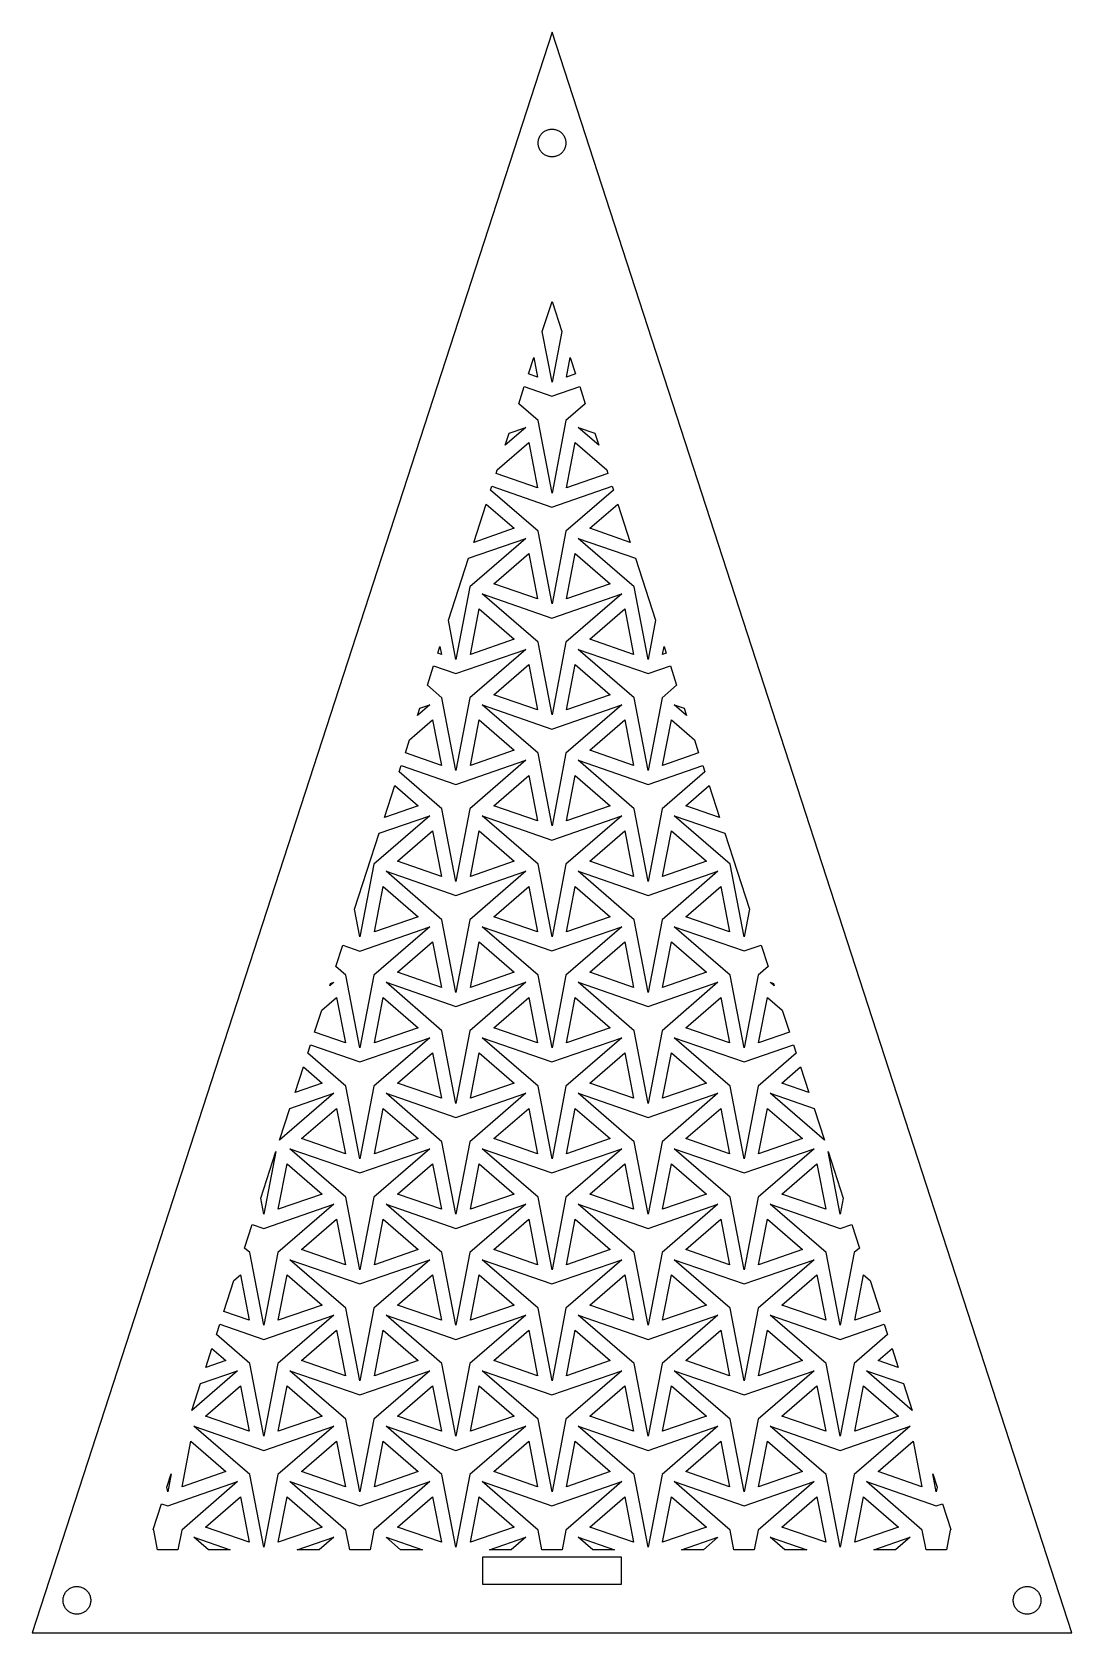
# Model space of a CAD drawing. Header units: metres. Extents: x -75 to 75, y 0 to 231.
import ezdxf

# ---------------------------------------------------------------- set-up
doc = ezdxf.new("R2010")
doc.units = ezdxf.units.M

msp = doc.modelspace()

# ---------------------------------------------------------------- linework, layer by layer
for p, q in [((0, 230.826), (-75, 0)), ((75, 0), (0, 230.826)), ((-2, 214.826), (-1.99605, 214.952)), ((-1.99605, 214.701), (-2, 214.826)), ((-1.99605, 214.952), (-1.98422, 215.077)), ((-1.98422, 214.576), (-1.99605, 214.701)), ((-1.98422, 215.077), (-1.96457, 215.201)), ((-1.96457, 215.201), (-1.93716, 215.324)), ((-1.93716, 215.324), (-1.9021, 215.444)), ((-1.9021, 215.444), (-1.85954, 215.562)), ((-1.85954, 215.562), (-1.80965, 215.678)), ((-1.80965, 215.678), (-1.75261, 215.79)), ((-1.75261, 215.79), (-1.68864, 215.898)), ((-1.68864, 215.898), (-1.61803, 216.002)), ((-1.61803, 216.002), (-1.54102, 216.101)), ((-1.54102, 216.101), (-1.45793, 216.195)), ((-1.45793, 216.195), (-1.36908, 216.284)), ((-1.36908, 216.284), (-1.27484, 216.367)), ((-1.27484, 216.367), (-1.17557, 216.444)), ((-1.17557, 216.444), (-1.07164, 216.515)), ((-1.07164, 216.515), (-0.963501, 216.579)), ((-0.963501, 216.579), (-0.851547, 216.636)), ((-0.851547, 216.636), (-0.736237, 216.686)), ((-0.736237, 216.686), (-0.618027, 216.728)), ((-0.618027, 216.728), (-0.497375, 216.763)), ((-0.497375, 216.763), (-0.374756, 216.791)), ((-0.374756, 216.791), (-0.250656, 216.81)), ((-0.250656, 216.81), (-0.12558, 216.822)), ((-0.12558, 216.822), (0, 216.826)), ((0, 216.826), (0.12558, 216.822)), ((0.12558, 216.822), (0.250656, 216.81)), ((0.250656, 216.81), (0.374756, 216.791)), ((0.374756, 216.791), (0.497375, 216.763)), ((0.497375, 216.763), (0.618027, 216.728)), ((0.618027, 216.728), (0.736237, 216.686)), ((0.736237, 216.686), (0.851547, 216.636)), ((0.851547, 216.636), (0.963501, 216.579)), ((0.963501, 216.579), (1.07164, 216.515)), ((1.07164, 216.515), (1.17557, 216.444)), ((1.17557, 216.444), (1.27484, 216.367)), ((1.27484, 216.367), (1.36908, 216.284)), ((1.36908, 216.284), (1.45793, 216.195)), ((1.45793, 216.195), (1.54102, 216.101)), ((1.54102, 216.101), (1.61803, 216.002)), ((1.61803, 216.002), (1.68864, 215.898)), ((1.68864, 215.898), (1.75261, 215.79)), ((1.75261, 215.79), (1.80965, 215.678)), ((1.80965, 215.678), (1.85954, 215.562)), ((1.85954, 215.562), (1.9021, 215.444)), ((1.9021, 215.444), (1.93716, 215.324)), ((1.93716, 215.324), (1.96457, 215.201)), ((1.96457, 215.201), (1.98422, 215.077)), ((1.98422, 215.077), (1.99605, 214.952)), ((1.99605, 214.701), (1.98422, 214.576)), ((1.99605, 214.952), (2, 214.826)), ((2, 214.826), (1.99605, 214.701)), ((-1.96457, 214.451), (-1.98422, 214.576)), ((-1.93716, 214.329), (-1.96457, 214.451)), ((-1.9021, 214.208), (-1.93716, 214.329)), ((-1.85954, 214.09), (-1.9021, 214.208)), ((-1.80965, 213.975), (-1.85954, 214.09)), ((-1.75261, 213.863), (-1.80965, 213.975)), ((-1.68864, 213.755), (-1.75261, 213.863)), ((-1.61803, 213.651), (-1.68864, 213.755)), ((-1.54102, 213.551), (-1.61803, 213.651)), ((-1.45793, 213.457), (-1.54102, 213.551)), ((-1.36908, 213.368), (-1.45793, 213.457)), ((-1.27484, 213.285), (-1.36908, 213.368)), ((-1.17557, 213.208), (-1.27484, 213.285)), ((-1.07164, 213.138), (-1.17557, 213.208)), ((-0.963501, 213.074), (-1.07164, 213.138)), ((-0.851547, 213.017), (-0.963501, 213.074)), ((-0.736237, 212.967), (-0.851547, 213.017)), ((-0.618027, 212.924), (-0.736237, 212.967)), ((-0.497375, 212.889), (-0.618027, 212.924)), ((-0.374756, 212.862), (-0.497375, 212.889)), ((-0.250656, 212.842), (-0.374756, 212.862)), ((-0.12558, 212.83), (-0.250656, 212.842)), ((0, 212.826), (-0.12558, 212.83)), ((0.12558, 212.83), (0, 212.826)), ((0.250656, 212.842), (0.12558, 212.83)), ((0.374756, 212.862), (0.250656, 212.842)), ((0.497375, 212.889), (0.374756, 212.862)), ((0.618027, 212.924), (0.497375, 212.889)), ((0.736237, 212.967), (0.618027, 212.924)), ((0.851547, 213.017), (0.736237, 212.967)), ((0.963501, 213.074), (0.851547, 213.017)), ((1.07164, 213.138), (0.963501, 213.074)), ((1.17557, 213.208), (1.07164, 213.138)), ((1.27484, 213.285), (1.17557, 213.208)), ((1.36908, 213.368), (1.27484, 213.285)), ((1.45793, 213.457), (1.36908, 213.368)), ((1.54102, 213.551), (1.45793, 213.457)), ((1.61803, 213.651), (1.54102, 213.551)), ((1.68864, 213.755), (1.61803, 213.651)), ((1.75261, 213.863), (1.68864, 213.755)), ((1.80965, 213.975), (1.75261, 213.863)), ((1.85954, 214.09), (1.80965, 213.975)), ((1.9021, 214.208), (1.85954, 214.09)), ((1.93716, 214.329), (1.9021, 214.208)), ((1.96457, 214.451), (1.93716, 214.329)), ((1.98422, 214.576), (1.96457, 214.451)), ((-1.40596, 187.666), (0, 191.993)), ((0, 191.993), (1.40601, 187.666)), ((0.000137, 180.361), (-1.40596, 187.666)), ((1.40601, 187.666), (0.000137, 180.361)), ((-3.39758, 181.537), (-2.634, 183.887)), ((-2.634, 183.887), (-2.09488, 181.085)), ((2.09489, 181.085), (2.63399, 183.887)), ((2.63399, 183.887), (3.3976, 181.537)), ((-2.09488, 181.085), (-3.39758, 181.537)), ((3.3976, 181.537), (2.09489, 181.085)), ((-4.79327, 177.241), (-3.99101, 179.71)), ((-3.99101, 179.71), (-0.000122, 178.328)), ((-0.000122, 178.328), (3.991, 179.71)), ((3.991, 179.71), (4.79333, 177.241)), ((-2.01596, 174.836), (-4.79327, 177.241)), ((4.79333, 177.241), (2.01598, 174.836)), ((-3.77592, 173.82), (-6.73862, 171.254)), ((-6.17497, 172.989), (-3.77592, 173.82)), ((0.000153, 164.361), (-2.01596, 174.836)), ((2.01598, 174.836), (0.000153, 164.361)), ((3.7765, 173.82), (6.17497, 172.989)), ((6.73849, 171.254), (3.7765, 173.82)), ((-7.88696, 167.72), (-3.35681, 171.643)), ((-6.73862, 171.254), (-6.17497, 172.989)), ((-3.35681, 171.643), (-2.09486, 165.085)), ((2.09491, 165.085), (3.35677, 171.643)), ((3.35677, 171.643), (7.88705, 167.72)), ((6.17497, 172.989), (6.73849, 171.254)), ((-8.07033, 167.156), (-7.88696, 167.72)), ((-2.09486, 165.085), (-8.07033, 167.156)), ((8.07033, 167.156), (2.09491, 165.085)), ((7.88705, 167.72), (8.07033, 167.156)), ((-8.85034, 164.755), (-8.66376, 165.329)), ((-2.01595, 158.836), (-8.85034, 164.755)), ((-8.66376, 165.329), (-0.000107, 162.328)), ((-0.000107, 162.328), (8.66377, 165.329)), ((8.85043, 164.755), (2.01599, 158.836)), ((8.66377, 165.329), (8.85043, 164.755)), ((-11.2892, 157.249), (-9.49448, 162.772)), ((-9.49448, 162.772), (-5.45177, 159.271)), ((5.4516, 159.271), (9.49449, 162.772)), ((9.49449, 162.772), (11.2891, 157.249)), ((-5.45177, 159.271), (-11.2892, 157.249)), ((11.2891, 157.249), (5.4516, 159.271)), ((-12.0331, 154.959), (-3.77591, 157.82)), ((-3.77591, 157.82), (-11.8404, 150.836)), ((0.000183, 148.361), (-2.01595, 158.836)), ((2.01599, 158.836), (0.000183, 148.361)), ((11.8405, 150.836), (3.77652, 157.82)), ((3.77652, 157.82), (12.0331, 154.959)), ((-14.9426, 146.005), (-12.0331, 154.959)), ((-8.40479, 151.271), (-3.3568, 155.643)), ((-3.3568, 155.643), (-2.09483, 149.085)), ((2.09492, 149.085), (3.35678, 155.643)), ((3.35678, 155.643), (8.40465, 151.271)), ((12.0331, 154.959), (14.9427, 146.005)), ((-11.8404, 150.836), (-13.8562, 140.361)), ((-2.09483, 149.085), (-8.40479, 151.271)), ((8.40465, 151.271), (2.09492, 149.085)), ((13.8566, 140.36), (11.8405, 150.836)), ((-2.01593, 142.836), (-10.0799, 149.82)), ((-10.0799, 149.82), (-0.000076, 146.328)), ((-0.000076, 146.328), (10.0805, 149.82)), ((10.0805, 149.82), (2.01602, 142.836)), ((-13.8562, 140.361), (-14.9426, 146.005)), ((-11.7615, 141.085), (-10.4996, 147.643)), ((-10.4996, 147.643), (-5.45175, 143.271)), ((5.45161, 143.271), (10.4996, 147.643)), ((10.4996, 147.643), (11.7616, 141.085)), ((14.9427, 146.005), (13.8566, 140.36)), ((-5.45175, 143.271), (-11.7615, 141.085)), ((11.7616, 141.085), (5.45161, 143.271)), ((-16.4814, 141.269), (-16.1706, 142.225)), ((-15.9512, 141.085), (-16.4814, 141.269)), ((-16.1706, 142.225), (-15.9512, 141.085)), ((-13.8565, 138.328), (-3.77589, 141.82)), ((-3.77589, 141.82), (-11.8404, 134.836)), ((0.000198, 132.36), (-2.01593, 142.836)), ((2.01602, 142.836), (0.000198, 132.36)), ((11.8405, 134.836), (3.77655, 141.82)), ((3.77655, 141.82), (13.8563, 138.328)), ((15.9514, 141.085), (16.1707, 142.225)), ((16.4814, 141.269), (15.9514, 141.085)), ((16.1707, 142.225), (16.4814, 141.269)), ((-17.9788, 136.66), (-17.0748, 139.443)), ((-17.0748, 139.443), (-13.8565, 138.328)), ((-8.40477, 135.271), (-3.35678, 139.643)), ((-3.35678, 139.643), (-2.09482, 133.085)), ((2.09496, 133.085), (3.35681, 139.643)), ((3.35681, 139.643), (8.40466, 135.271)), ((13.8563, 138.328), (17.0748, 139.443)), ((17.0748, 139.443), (17.9789, 136.66)), ((-15.8723, 134.836), (-17.9788, 136.66)), ((17.9789, 136.66), (15.8724, 134.836)), ((-13.8562, 124.36), (-15.8723, 134.836)), ((-11.8404, 134.836), (-13.8562, 124.36)), ((-2.09482, 133.085), (-8.40477, 135.271)), ((8.40466, 135.271), (2.09496, 133.085)), ((13.8566, 124.36), (11.8405, 134.836)), ((15.8724, 134.836), (13.8566, 124.36)), ((-20.5472, 128.756), (-17.2132, 131.643)), ((-17.6323, 133.82), (-19.3988, 132.29)), ((-19.3988, 132.29), (-19.0628, 133.324)), ((-19.0628, 133.324), (-17.6323, 133.82)), ((-17.2132, 131.643), (-15.9512, 125.085)), ((-11.7614, 125.085), (-10.4996, 131.643)), ((-10.4996, 131.643), (-5.45172, 127.271)), ((-2.01591, 126.836), (-10.0798, 133.82)), ((-10.0798, 133.82), (-0.000061, 130.328)), ((-0.000061, 130.328), (10.0805, 133.82)), ((10.0805, 133.82), (2.01604, 126.836)), ((5.45164, 127.271), (10.4996, 131.643)), ((10.4996, 131.643), (11.7616, 125.085)), ((15.9514, 125.085), (17.2132, 131.643)), ((17.2132, 131.643), (20.5473, 128.755)), ((17.633, 133.82), (19.0628, 133.324)), ((19.3987, 132.29), (17.633, 133.82)), ((19.0628, 133.324), (19.3987, 132.29)), ((-21.1541, 126.888), (-20.5472, 128.756)), ((-5.45172, 127.271), (-11.7614, 125.085)), ((11.7616, 125.085), (5.45164, 127.271)), ((20.5473, 128.755), (21.1541, 126.888)), ((-22.0359, 124.174), (-21.7475, 125.061)), ((-21.7475, 125.061), (-13.8565, 122.328)), ((-15.9512, 125.085), (-21.1541, 126.888)), ((-13.8565, 122.328), (-3.77586, 125.82)), ((-3.77586, 125.82), (-11.8404, 118.836)), ((0.000214, 116.36), (-2.01591, 126.836)), ((2.01604, 126.836), (0.000214, 116.36)), ((11.8405, 118.836), (3.77657, 125.82)), ((3.77657, 125.82), (13.8564, 122.328)), ((13.8564, 122.328), (21.7476, 125.061)), ((21.1541, 126.888), (15.9514, 125.085)), ((21.7476, 125.061), (22.036, 124.174)), ((-15.8723, 118.836), (-22.0359, 124.174)), ((-8.40475, 119.271), (-3.35675, 123.643)), ((-3.35675, 123.643), (-2.0948, 117.085)), ((2.09497, 117.085), (3.35683, 123.643)), ((3.35683, 123.643), (8.40468, 119.271)), ((22.036, 124.174), (15.8725, 118.836)), ((-24.1769, 117.584), (-22.68, 122.191)), ((-22.68, 122.191), (-19.3081, 119.271)), ((19.3081, 119.271), (22.6801, 122.191)), ((22.6801, 122.191), (24.1769, 117.585)), ((-17.6323, 117.82), (-25.6968, 110.836)), ((-24.9209, 115.295), (-17.6323, 117.82)), ((-19.3081, 119.271), (-24.1769, 117.584)), ((-13.8562, 108.36), (-15.8723, 118.836)), ((-11.8404, 118.836), (-13.8562, 108.36)), ((-2.01588, 110.836), (-10.0798, 117.82)), ((-10.0798, 117.82), (-0.000046, 114.328)), ((-2.0948, 117.085), (-8.40475, 119.271)), ((-0.000046, 114.328), (10.0805, 117.82)), ((10.0805, 117.82), (2.01605, 110.836)), ((8.40468, 119.271), (2.09497, 117.085)), ((13.8566, 108.36), (11.8405, 118.836)), ((15.8725, 118.836), (13.8566, 108.36)), ((25.6968, 110.836), (17.6329, 117.82)), ((17.6329, 117.82), (24.9208, 115.295)), ((24.1769, 117.585), (19.3081, 119.271)), ((-22.2612, 111.271), (-17.2132, 115.643)), ((-17.2132, 115.643), (-15.9512, 109.085)), ((-11.7614, 109.085), (-10.4996, 115.643)), ((-10.4996, 115.643), (-5.45171, 111.271)), ((5.45166, 111.271), (10.4994, 115.643)), ((10.4994, 115.643), (11.7612, 109.086)), ((15.9513, 109.085), (17.2133, 115.643)), ((17.2133, 115.643), (22.2608, 111.271)), ((-28.4792, 104.344), (-24.9209, 115.295)), ((24.9208, 115.295), (28.4793, 104.343)), ((-25.6968, 110.836), (-27.7126, 100.36)), ((-15.9512, 109.085), (-22.2612, 111.271)), ((-5.45171, 111.271), (-11.7614, 109.085)), ((0.000229, 100.36), (-2.01588, 110.836)), ((2.01605, 110.836), (0.000229, 100.36)), ((11.7612, 109.086), (5.45166, 111.271)), ((22.2608, 111.271), (15.9513, 109.085)), ((27.713, 100.361), (25.6968, 110.836)), ((-15.8723, 102.836), (-23.9362, 109.82)), ((-23.9362, 109.82), (-13.8564, 106.328)), ((-13.8564, 106.328), (-3.77585, 109.82)), ((-3.77585, 109.82), (-11.8403, 102.836)), ((11.8404, 102.836), (3.77646, 109.82)), ((3.77646, 109.82), (13.8562, 106.328)), ((13.8562, 106.328), (23.9368, 109.82)), ((23.9368, 109.82), (15.8724, 102.836)), ((-25.6178, 101.085), (-24.356, 107.643)), ((-24.356, 107.643), (-19.3081, 103.271)), ((-8.40472, 103.271), (-3.35695, 107.643)), ((-3.35695, 107.643), (-2.09523, 101.086)), ((2.09486, 101.085), (3.35684, 107.643)), ((3.35684, 107.643), (8.40437, 103.271)), ((19.308, 103.271), (24.356, 107.643)), ((24.356, 107.643), (25.6179, 101.085)), ((-27.7126, 100.36), (-28.4792, 104.344)), ((28.4793, 104.343), (27.713, 100.361)), ((-27.7129, 98.3277), (-17.6322, 101.82)), ((-17.6322, 101.82), (-25.6967, 94.8357)), ((-19.3081, 103.271), (-25.6178, 101.085)), ((-13.8562, 92.3604), (-15.8723, 102.836)), ((-11.8403, 102.836), (-13.8562, 92.3604)), ((-2.01599, 94.836), (-10.0799, 101.82)), ((-10.0799, 101.82), (-0.000153, 98.3279)), ((-2.09523, 101.086), (-8.40472, 103.271)), ((-0.000153, 98.3279), (10.0804, 101.82)), ((10.0804, 101.82), (2.01595, 94.8359)), ((8.40437, 103.271), (2.09486, 101.085)), ((13.8565, 92.3606), (11.8404, 102.836)), ((15.8724, 102.836), (13.8565, 92.3606)), ((25.6968, 94.836), (17.6329, 101.82)), ((17.6329, 101.82), (27.7127, 98.3279)), ((25.6179, 101.085), (19.308, 103.271)), ((-22.2611, 95.2713), (-17.2134, 99.6425)), ((-17.2134, 99.6425), (-15.9516, 93.0856)), ((-11.7615, 93.0854), (-10.4995, 99.6428)), ((-10.4995, 99.6428), (-5.45203, 95.2713)), ((5.45155, 95.2715), (10.4996, 99.6428)), ((10.4996, 99.6428), (11.7615, 93.0855)), ((15.9513, 93.0854), (17.2132, 99.643)), ((17.2132, 99.643), (22.261, 95.2714)), ((-31.1644, 96.0793), (-30.1586, 99.175)), ((-30.1586, 99.175), (-27.7129, 98.3277)), ((27.7127, 98.3279), (30.1585, 99.1751)), ((30.1585, 99.1751), (31.1644, 96.0792)), ((-29.7287, 94.8359), (-31.1644, 96.0793)), ((-27.7126, 84.3604), (-29.7287, 94.8359)), ((-25.6967, 94.8357), (-27.7126, 84.3604)), ((-15.9516, 93.0856), (-22.2611, 95.2713)), ((-5.45203, 95.2713), (-11.7615, 93.0854)), ((0.000137, 84.3606), (-2.01599, 94.836)), ((2.01595, 94.8359), (0.000137, 84.3606)), ((11.7615, 93.0855), (5.45155, 95.2715)), ((22.261, 95.2714), (15.9513, 93.0854)), ((27.713, 84.3605), (25.6968, 94.836)), ((29.7288, 94.8358), (27.713, 84.3605)), ((31.1644, 96.0792), (29.7288, 94.8358)), ((-31.4887, 93.8197), (-32.0591, 93.3258)), ((-32.0591, 93.3258), (-31.9506, 93.6597)), ((-31.9506, 93.6597), (-31.4887, 93.8197)), ((-15.8724, 86.836), (-23.9363, 93.8198)), ((-23.9363, 93.8198), (-13.8566, 90.3279)), ((-13.8566, 90.3279), (-3.77596, 93.8199)), ((-3.77596, 93.8199), (-11.8404, 86.8359)), ((11.8404, 86.836), (3.77647, 93.8198)), ((3.77647, 93.8198), (13.8563, 90.3279)), ((13.8563, 90.3279), (23.9369, 93.8199)), ((23.9369, 93.8199), (15.8724, 86.8358)), ((31.4893, 93.8197), (31.9505, 93.66)), ((32.0588, 93.3265), (31.4893, 93.8197)), ((31.9505, 93.66), (32.0588, 93.3265)), ((-33.2075, 89.7913), (-31.0698, 91.6425)), ((-31.0698, 91.6425), (-29.808, 85.0856)), ((-25.6179, 85.0854), (-24.356, 91.6428)), ((-24.356, 91.6428), (-19.3084, 87.2713)), ((-8.40483, 87.2715), (-3.35684, 91.6428)), ((-3.35684, 91.6428), (-2.09488, 85.0855)), ((2.09489, 85.0854), (3.35674, 91.643)), ((3.35674, 91.643), (8.4046, 87.2714)), ((19.308, 87.2714), (24.356, 91.6428)), ((24.356, 91.6428), (25.6179, 85.0854)), ((29.8077, 85.0854), (31.0696, 91.6429)), ((31.0696, 91.6429), (33.2074, 89.7915)), ((-34.2379, 86.6201), (-33.2075, 89.7913)), ((33.2074, 89.7915), (34.2379, 86.6202)), ((-29.808, 85.0856), (-34.2379, 86.6201)), ((-27.713, 82.3279), (-17.6324, 85.8199)), ((-17.6324, 85.8199), (-25.6969, 78.8359)), ((-19.3084, 87.2713), (-25.6179, 85.0854)), ((-13.8563, 76.3606), (-15.8724, 86.836)), ((-11.8404, 86.8359), (-13.8563, 76.3606)), ((-2.01598, 78.836), (-10.0799, 85.8198)), ((-10.0799, 85.8198), (-0.000122, 82.3279)), ((-2.09488, 85.0855), (-8.40483, 87.2715)), ((-0.000122, 82.3279), (10.0805, 85.8199)), ((10.0805, 85.8199), (2.01598, 78.8358)), ((8.4046, 87.2714), (2.09489, 85.0854)), ((13.8566, 76.3605), (11.8404, 86.836)), ((15.8724, 86.8358), (13.8566, 76.3605)), ((25.6968, 78.836), (17.6329, 85.8197)), ((17.6329, 85.8197), (27.7127, 82.3278)), ((25.6179, 85.0854), (19.308, 87.2714)), ((34.2379, 86.6202), (29.8077, 85.0854)), ((-35.2215, 83.5929), (-34.8313, 84.7939)), ((-29.7288, 78.836), (-35.2215, 83.5929)), ((-34.8313, 84.7939), (-27.713, 82.3279)), ((-22.2612, 79.2715), (-17.2132, 83.6428)), ((-17.2132, 83.6428), (-15.9513, 77.0855)), ((-11.7615, 77.0854), (-10.4996, 83.643)), ((-10.4996, 83.643), (-5.4518, 79.2714)), ((5.45158, 79.2714), (10.4996, 83.6428)), ((10.4996, 83.6428), (11.7615, 77.0854)), ((15.9513, 77.0854), (17.2132, 83.6429)), ((17.2132, 83.6429), (22.261, 79.2714)), ((27.7127, 82.3278), (34.8313, 84.7938)), ((35.2215, 83.5927), (29.7288, 78.8358)), ((34.8313, 84.7938), (35.2215, 83.5927)), ((-37.0646, 77.9203), (-35.8656, 81.6104)), ((-35.8656, 81.6104), (-33.1648, 79.2713)), ((33.1644, 79.2714), (35.8656, 81.6105)), ((35.8656, 81.6105), (37.0646, 77.9202)), ((-33.1648, 79.2713), (-37.0646, 77.9203)), ((-27.7127, 68.3606), (-29.7288, 78.836)), ((-25.6969, 78.8359), (-27.7127, 68.3606)), ((-15.9513, 77.0855), (-22.2612, 79.2715)), ((-5.4518, 79.2714), (-11.7615, 77.0854)), ((0.000153, 68.3605), (-2.01598, 78.836)), ((2.01598, 78.8358), (0.000153, 68.3605)), ((11.7615, 77.0854), (5.45158, 79.2714)), ((22.261, 79.2714), (15.9513, 77.0854)), ((27.713, 68.3605), (25.6968, 78.836)), ((29.7288, 78.8358), (27.713, 68.3605)), ((37.0646, 77.9202), (33.1644, 79.2714)), ((-31.4888, 77.8199), (-39.2933, 71.061)), ((-37.8085, 75.6307), (-31.4888, 77.8199)), ((-15.8724, 70.836), (-23.9363, 77.8198)), ((-23.9363, 77.8198), (-13.8565, 74.3279)), ((-13.8565, 74.3279), (-3.77592, 77.8199)), ((-3.77592, 77.8199), (-11.8404, 70.8358)), ((11.8404, 70.836), (3.7765, 77.8197)), ((3.7765, 77.8197), (13.8563, 74.3278)), ((13.8563, 74.3278), (23.9369, 77.8199)), ((23.9369, 77.8199), (15.8724, 70.8358)), ((31.4893, 77.8197), (37.8086, 75.6305)), ((39.2933, 71.0611), (31.4893, 77.8197)), ((-39.2933, 71.061), (-37.8085, 75.6307)), ((-36.1176, 71.2715), (-31.0697, 75.6428)), ((-31.0697, 75.6428), (-29.8077, 69.0855)), ((-25.6179, 69.0854), (-24.3561, 75.643)), ((-24.3561, 75.643), (-19.3082, 71.2714)), ((-8.40482, 71.2714), (-3.35683, 75.6428)), ((-3.35683, 75.6428), (-2.09486, 69.0854)), ((2.09491, 69.0854), (3.35677, 75.6429)), ((3.35677, 75.6429), (8.40462, 71.2714)), ((19.308, 71.2714), (24.356, 75.6428)), ((24.356, 75.6428), (25.618, 69.0854)), ((29.8077, 69.0853), (31.0696, 75.6429)), ((31.0696, 75.6429), (36.1174, 71.2713)), ((37.8086, 75.6305), (39.2933, 71.0611)), ((-42.0159, 62.6819), (-39.8246, 69.4261)), ((-39.8246, 69.4261), (-41.5691, 60.3606)), ((-29.7288, 62.836), (-37.7927, 69.8198)), ((-37.7927, 69.8198), (-27.7129, 66.3279)), ((-29.8077, 69.0855), (-36.1176, 71.2715)), ((-27.7129, 66.3279), (-17.6323, 69.8199)), ((-17.6323, 69.8199), (-25.6968, 62.8358)), ((-19.3082, 71.2714), (-25.6179, 69.0854)), ((-13.8562, 60.3605), (-15.8724, 70.836)), ((-11.8404, 70.8358), (-13.8562, 60.3605)), ((-2.01595, 62.836), (-10.0799, 69.8197)), ((-10.0799, 69.8197), (-0.000107, 66.3278)), ((-2.09486, 69.0854), (-8.40482, 71.2714)), ((-0.000107, 66.3278), (10.0805, 69.8199)), ((10.0805, 69.8199), (2.01599, 62.8358)), ((8.40462, 71.2714), (2.09491, 69.0854)), ((13.8566, 60.3605), (11.8404, 70.836)), ((15.8724, 70.8358), (13.8566, 60.3605)), ((25.6969, 62.8359), (17.6329, 69.8197)), ((17.6329, 69.8197), (27.7127, 66.3278)), ((25.618, 69.0854), (19.308, 71.2714)), ((27.7127, 66.3278), (37.7933, 69.8198)), ((37.7933, 69.8198), (29.7288, 62.8358)), ((36.1174, 71.2713), (29.8077, 69.0853)), ((39.8247, 69.4256), (42.016, 62.6814)), ((41.5694, 60.3605), (39.8247, 69.4256)), ((-39.4743, 61.0854), (-38.2125, 67.643)), ((-38.2125, 67.643), (-33.1646, 63.2714)), ((-22.2612, 63.2714), (-17.2132, 67.6428)), ((-17.2132, 67.6428), (-15.9513, 61.0854)), ((-11.7615, 61.0854), (-10.4996, 67.6429)), ((-10.4996, 67.6429), (-5.45177, 63.2714)), ((5.4516, 63.2714), (10.4996, 67.6428)), ((10.4996, 67.6428), (11.7616, 61.0854)), ((15.9513, 61.0853), (17.2132, 67.6429)), ((17.2132, 67.6429), (22.261, 63.2713)), ((33.1644, 63.2714), (38.2124, 67.6427)), ((38.2124, 67.6427), (39.4744, 61.0854)), ((-41.5691, 60.3606), (-42.0159, 62.6819)), ((-33.1646, 63.2714), (-39.4743, 61.0854)), ((-27.7126, 52.3605), (-29.7288, 62.836)), ((-25.6968, 62.8358), (-27.7126, 52.3605)), ((-15.9513, 61.0854), (-22.2612, 63.2714)), ((-5.45177, 63.2714), (-11.7615, 61.0854)), ((0.000168, 52.3605), (-2.01595, 62.836)), ((2.01599, 62.8358), (0.000168, 52.3605)), ((11.7616, 61.0854), (5.4516, 63.2714)), ((22.261, 63.2713), (15.9513, 61.0853)), ((27.713, 52.3605), (25.6969, 62.8359)), ((29.7288, 62.8358), (27.713, 52.3605)), ((39.4744, 61.0854), (33.1644, 63.2714)), ((42.016, 62.6814), (41.5694, 60.3605)), ((-41.5694, 58.3279), (-31.4887, 61.8199)), ((-31.4887, 61.8199), (-39.5532, 54.8358)), ((-15.8724, 54.836), (-23.9363, 61.8197)), ((-23.9363, 61.8197), (-13.8565, 58.3278)), ((-13.8565, 58.3278), (-3.77591, 61.8199)), ((-3.77591, 61.8199), (-11.8404, 54.8358)), ((11.8405, 54.8359), (3.77652, 61.8197)), ((3.77652, 61.8197), (13.8563, 58.3278)), ((13.8563, 58.3278), (23.9369, 61.8198)), ((23.9369, 61.8198), (15.8724, 54.8358)), ((39.5533, 54.8359), (31.4893, 61.8197)), ((31.4893, 61.8197), (41.5691, 58.3278)), ((-44.3499, 55.4983), (-43.2423, 58.9074)), ((-43.2423, 58.9074), (-41.5694, 58.3279)), ((-36.1176, 55.2714), (-31.0696, 59.6428)), ((-31.0696, 59.6428), (-29.8077, 53.0854)), ((-25.6179, 53.0854), (-24.356, 59.6429)), ((-24.356, 59.6429), (-19.3082, 55.2714)), ((-8.4048, 55.2714), (-3.3568, 59.6428)), ((-3.3568, 59.6428), (-2.09485, 53.0854)), ((2.09492, 53.0853), (3.35678, 59.6429)), ((3.35678, 59.6429), (8.40463, 55.2713)), ((19.308, 55.2714), (24.356, 59.6427)), ((24.356, 59.6427), (25.618, 53.0854)), ((29.8078, 53.0853), (31.0696, 59.6429)), ((31.0696, 59.6429), (36.1175, 55.2713)), ((41.5691, 58.3278), (43.2423, 58.9074)), ((43.2423, 58.9074), (44.35, 55.4981)), ((-43.5852, 54.836), (-44.3499, 55.4983)), ((44.35, 55.4981), (43.5853, 54.8358)), ((-41.569, 44.3605), (-43.5852, 54.836)), ((-39.5532, 54.8358), (-41.569, 44.3605)), ((-29.7288, 46.836), (-37.7927, 53.8197)), ((-37.7927, 53.8197), (-27.7129, 50.3278)), ((-29.8077, 53.0854), (-36.1176, 55.2714)), ((-27.7129, 50.3278), (-17.6323, 53.8199)), ((-17.6323, 53.8199), (-25.6968, 46.8358)), ((-19.3082, 55.2714), (-25.6179, 53.0854)), ((-13.8562, 44.3605), (-15.8724, 54.836)), ((-11.8404, 54.8358), (-13.8562, 44.3605)), ((-2.01593, 46.8359), (-10.0799, 53.8197)), ((-10.0799, 53.8197), (-0.000092, 50.3278)), ((-2.09485, 53.0854), (-8.4048, 55.2714)), ((-0.000092, 50.3278), (10.0805, 53.8198)), ((10.0805, 53.8198), (2.01601, 46.8358)), ((8.40463, 55.2713), (2.09492, 53.0853)), ((13.8566, 44.3605), (11.8405, 54.8359)), ((15.8724, 54.8358), (13.8566, 44.3605)), ((25.6969, 46.8359), (17.6329, 53.8197)), ((17.6329, 53.8197), (27.7127, 50.3278)), ((25.618, 53.0854), (19.308, 55.2714)), ((27.7127, 50.3278), (37.7933, 53.8198)), ((37.7933, 53.8198), (29.7288, 46.8358)), ((36.1175, 55.2713), (29.8078, 53.0853)), ((41.5694, 44.3605), (39.5533, 54.8359)), ((43.5853, 54.8358), (41.5694, 44.3605)), ((-47.3216, 46.3525), (-45.8676, 50.8274)), ((-45.8676, 50.8274), (-44.926, 51.6428)), ((-44.926, 51.6428), (-43.6641, 45.0854)), ((-39.4743, 45.0854), (-38.2124, 51.6429)), ((-38.2124, 51.6429), (-33.1646, 47.2714)), ((-22.2612, 47.2714), (-17.2132, 51.6428)), ((-17.2132, 51.6428), (-15.9512, 45.0854)), ((-11.7615, 45.0853), (-10.4996, 51.6429)), ((-10.4996, 51.6429), (-5.45175, 47.2713)), ((5.45161, 47.2714), (10.4996, 51.6427)), ((10.4996, 51.6427), (11.7616, 45.0854)), ((15.9514, 45.0853), (17.2132, 51.6429)), ((17.2132, 51.6429), (22.2611, 47.2713)), ((33.1644, 47.2713), (38.2124, 51.6427)), ((38.2124, 51.6427), (39.4744, 45.0853)), ((43.6642, 45.0853), (44.926, 51.6428)), ((44.926, 51.6428), (45.8676, 50.8274)), ((45.8676, 50.8274), (47.3216, 46.3524)), ((-43.6641, 45.0854), (-47.3216, 46.3525)), ((-33.1646, 47.2714), (-39.4743, 45.0854)), ((-27.7126, 36.3605), (-29.7288, 46.836)), ((-25.6968, 46.8358), (-27.7126, 36.3605)), ((-15.9512, 45.0854), (-22.2612, 47.2714)), ((-5.45175, 47.2713), (-11.7615, 45.0853)), ((0.000198, 36.3605), (-2.01593, 46.8359)), ((2.01601, 46.8358), (0.000198, 36.3605)), ((11.7616, 45.0854), (5.45161, 47.2714)), ((22.2611, 47.2713), (15.9514, 45.0853)), ((27.713, 36.3605), (25.6969, 46.8359)), ((29.7288, 46.8358), (27.713, 36.3605)), ((39.4744, 45.0853), (33.1644, 47.2713)), ((47.3216, 46.3524), (43.6642, 45.0853)), ((-48.407, 43.0119), (-47.915, 44.5262)), ((-47.915, 44.5262), (-41.5693, 42.3278)), ((-41.5693, 42.3278), (-31.4887, 45.8199)), ((-31.4887, 45.8199), (-39.5532, 38.8358)), ((-15.8723, 38.8359), (-23.9363, 45.8197)), ((-23.9363, 45.8197), (-13.8565, 42.3278)), ((-13.8565, 42.3278), (-3.77589, 45.8198)), ((-3.77589, 45.8198), (-11.8404, 38.8358)), ((11.8405, 38.8359), (3.77654, 45.8197)), ((3.77654, 45.8197), (13.8563, 42.3278)), ((13.8563, 42.3278), (23.9369, 45.8198)), ((23.9369, 45.8198), (15.8724, 38.8358)), ((39.5533, 38.8359), (31.4894, 45.8196)), ((31.4894, 45.8196), (41.5692, 42.3277)), ((41.5692, 42.3277), (47.9151, 44.526)), ((47.9151, 44.526), (48.4071, 43.0116)), ((-43.5852, 38.836), (-48.407, 43.0119)), ((-36.1176, 39.2714), (-31.0696, 43.6428)), ((-31.0696, 43.6428), (-29.8077, 37.0854)), ((-25.6179, 37.0853), (-24.356, 43.6429)), ((-24.356, 43.6429), (-19.3082, 39.2713)), ((-8.40477, 39.2714), (-3.35678, 43.6427)), ((-3.35678, 43.6427), (-2.09483, 37.0854)), ((2.09494, 37.0853), (3.3568, 43.6429)), ((3.3568, 43.6429), (8.40466, 39.2713)), ((19.308, 39.2713), (24.356, 43.6427)), ((24.356, 43.6427), (25.618, 37.0853)), ((29.8078, 37.0853), (31.0696, 43.6428)), ((31.0696, 43.6428), (36.1175, 39.2713)), ((48.4071, 43.0116), (43.5853, 38.8357)), ((-49.9524, 38.2558), (-49.0511, 41.0295)), ((-47.021, 39.2714), (-49.9524, 38.2558)), ((-49.0511, 41.0295), (-47.021, 39.2714)), ((-29.8077, 37.0854), (-36.1176, 39.2714)), ((-19.3082, 39.2713), (-25.6179, 37.0853)), ((-2.09483, 37.0854), (-8.40477, 39.2714)), ((8.40466, 39.2713), (2.09494, 37.0853)), ((25.618, 37.0853), (19.308, 39.2713)), ((36.1175, 39.2713), (29.8078, 37.0853)), ((47.0209, 39.2713), (49.0512, 41.0295)), ((49.9524, 38.2558), (47.0209, 39.2713)), ((49.0512, 41.0295), (49.9524, 38.2558)), ((-45.3451, 37.8199), (-51.9536, 32.0968)), ((-50.6963, 35.9661), (-45.3451, 37.8199)), ((-41.569, 28.3605), (-43.5852, 38.836)), ((-39.5532, 38.8358), (-41.569, 28.3605)), ((-29.7287, 30.8359), (-37.7927, 37.8197)), ((-37.7927, 37.8197), (-27.7129, 34.3278)), ((-27.7129, 34.3278), (-17.6323, 37.8198)), ((-17.6323, 37.8198), (-25.6968, 30.8358)), ((-13.8562, 28.3605), (-15.8723, 38.8359)), ((-11.8404, 38.8358), (-13.8562, 28.3605)), ((-2.01591, 30.8359), (-10.0798, 37.8197)), ((-10.0798, 37.8197), (-0.000076, 34.3278)), ((-0.000076, 34.3278), (10.0805, 37.8198)), ((10.0805, 37.8198), (2.01602, 30.8358)), ((13.8566, 28.3605), (11.8405, 38.8359)), ((15.8724, 38.8358), (13.8566, 28.3605)), ((25.6969, 30.8359), (17.633, 37.8196)), ((17.633, 37.8196), (27.7128, 34.3277)), ((27.7128, 34.3277), (37.7934, 37.8198)), ((37.7934, 37.8198), (29.7289, 30.8357)), ((41.5694, 28.3604), (39.5533, 38.8359)), ((43.5853, 38.8357), (41.5694, 28.3604)), ((45.3457, 37.8198), (50.6963, 35.9662)), ((51.9534, 32.0972), (45.3457, 37.8198)), ((-51.9536, 32.0968), (-50.6963, 35.9661)), ((-49.974, 31.2714), (-44.926, 35.6428)), ((-44.926, 35.6428), (-43.6641, 29.0854)), ((-39.4743, 29.0853), (-38.2124, 35.6429)), ((-38.2124, 35.6429), (-33.1646, 31.2713)), ((-22.2612, 31.2714), (-17.2132, 35.6427)), ((-17.2132, 35.6427), (-15.9512, 29.0854)), ((-11.7614, 29.0853), (-10.4996, 35.6429)), ((-10.4996, 35.6429), (-5.45174, 31.2713)), ((5.45163, 31.2713), (10.4996, 35.6427)), ((10.4996, 35.6427), (11.7616, 29.0853)), ((15.9514, 29.0853), (17.2132, 35.6428)), ((17.2132, 35.6428), (22.2611, 31.2713)), ((33.1645, 31.2713), (38.2122, 35.6425)), ((38.2122, 35.6425), (39.474, 29.0856)), ((43.6641, 29.0854), (44.9261, 35.6428)), ((44.9261, 35.6428), (49.9736, 31.2713)), ((50.6963, 35.9662), (51.9534, 32.0972)), ((-43.6641, 29.0854), (-49.974, 31.2714)), ((-33.1646, 31.2713), (-39.4743, 29.0853)), ((-27.7126, 20.3605), (-29.7287, 30.8359)), ((-25.6968, 30.8358), (-27.7126, 20.3605)), ((-15.9512, 29.0854), (-22.2612, 31.2714)), ((-5.45174, 31.2713), (-11.7614, 29.0853)), ((0.000214, 20.3605), (-2.01591, 30.8359)), ((2.01602, 30.8358), (0.000214, 20.3605)), ((11.7616, 29.0853), (5.45163, 31.2713)), ((22.2611, 31.2713), (15.9514, 29.0853)), ((27.713, 20.3604), (25.6969, 30.8359)), ((29.7289, 30.8357), (27.713, 20.3604)), ((39.474, 29.0856), (33.1645, 31.2713)), ((49.9736, 31.2713), (43.6641, 29.0854)), ((-43.5852, 22.8359), (-51.6491, 29.8197)), ((-51.6491, 29.8197), (-41.5693, 26.3278)), ((-41.5693, 26.3278), (-31.4887, 29.8198)), ((-31.4887, 29.8198), (-39.5532, 22.8358)), ((-15.8723, 22.8359), (-23.9363, 29.8197)), ((-23.9363, 29.8197), (-13.8565, 26.3278)), ((-13.8565, 26.3278), (-3.77588, 29.8198)), ((-3.77588, 29.8198), (-11.8404, 22.8358)), ((11.8405, 22.8359), (3.77657, 29.8196)), ((3.77657, 29.8196), (13.8563, 26.3277)), ((13.8563, 26.3277), (23.937, 29.8198)), ((23.937, 29.8198), (15.8725, 22.8357)), ((39.5532, 22.8361), (31.4893, 29.8198)), ((31.4893, 29.8198), (41.569, 26.3279)), ((41.569, 26.3279), (51.6497, 29.8199)), ((51.6497, 29.8199), (43.5852, 22.8359)), ((-53.3307, 21.0853), (-52.0688, 27.6429)), ((-52.0688, 27.6429), (-47.021, 23.2713)), ((-36.1176, 23.2714), (-31.0696, 27.6427)), ((-31.0696, 27.6427), (-29.8076, 21.0854)), ((-25.6179, 21.0853), (-24.356, 27.6429)), ((-24.356, 27.6429), (-19.3081, 23.2713)), ((-8.40475, 23.2713), (-3.35677, 27.6427)), ((-3.35677, 27.6427), (-2.0948, 21.0853)), ((2.09497, 21.0853), (3.35681, 27.6428)), ((3.35681, 27.6428), (8.40468, 23.2713)), ((19.3081, 23.2713), (24.3558, 27.6425)), ((24.3558, 27.6425), (25.6176, 21.0856)), ((29.8077, 21.0854), (31.0697, 27.6428)), ((31.0697, 27.6428), (36.1172, 23.2713)), ((47.0208, 23.2715), (52.0686, 27.6427)), ((52.0686, 27.6427), (53.3303, 21.0858)), ((-47.021, 23.2713), (-53.3307, 21.0853)), ((-29.8076, 21.0854), (-36.1176, 23.2714)), ((-19.3081, 23.2713), (-25.6179, 21.0853)), ((-2.0948, 21.0853), (-8.40475, 23.2713)), ((8.40468, 23.2713), (2.09497, 21.0853)), ((25.6176, 21.0856), (19.3081, 23.2713)), ((36.1172, 23.2713), (29.8077, 21.0854)), ((53.3303, 21.0858), (47.0208, 23.2715)), ((-55.5525, 21.0205), (-54.9294, 22.938)), ((-55.4254, 20.3605), (-55.5525, 21.0205)), ((-55.4257, 18.3278), (-45.3451, 21.8198)), ((-54.9294, 22.938), (-55.4254, 20.3605)), ((-45.3451, 21.8198), (-53.4096, 14.8358)), ((-41.569, 12.3605), (-43.5852, 22.8359)), ((-39.5532, 22.8358), (-41.569, 12.3605)), ((-29.7287, 14.8359), (-37.7927, 21.8197)), ((-37.7927, 21.8197), (-27.7129, 18.3278)), ((-27.7129, 18.3278), (-17.6323, 21.8198)), ((-17.6323, 21.8198), (-25.6968, 14.8358)), ((-13.8562, 12.3605), (-15.8723, 22.8359)), ((-11.8404, 22.8358), (-13.8562, 12.3605)), ((-2.0159, 14.8359), (-10.0798, 21.8196)), ((-10.0798, 21.8196), (-0.000046, 18.3277)), ((-0.000046, 18.3277), (10.0805, 21.8198)), ((10.0805, 21.8198), (2.01605, 14.8357)), ((13.8566, 12.3604), (11.8405, 22.8359)), ((15.8725, 22.8357), (13.8566, 12.3604)), ((25.6968, 14.8361), (17.6329, 21.8198)), ((17.6329, 21.8198), (27.7126, 18.3279)), ((27.7126, 18.3279), (37.7932, 21.8199)), ((37.7932, 21.8199), (29.7288, 14.8359)), ((41.5694, 12.3606), (39.5532, 22.8361)), ((43.5852, 22.8359), (41.5694, 12.3606)), ((53.4095, 14.8362), (45.3456, 21.82)), ((45.3456, 21.82), (55.4254, 18.3281)), ((54.9301, 22.9361), (55.5526, 21.02)), ((55.4258, 20.3606), (54.9301, 22.9361)), ((55.5526, 21.02), (55.4258, 20.3606)), ((-57.5355, 14.9173), (-56.326, 18.6397)), ((-56.326, 18.6397), (-55.4257, 18.3278)), ((-49.974, 15.2714), (-44.926, 19.6427)), ((-44.926, 19.6427), (-43.664, 13.0854)), ((-39.4743, 13.0853), (-38.2124, 19.6429)), ((-38.2124, 19.6429), (-33.1646, 15.2713)), ((-22.2612, 15.2713), (-17.2132, 19.6427)), ((-17.2132, 19.6427), (-15.9512, 13.0853)), ((-11.7614, 13.0853), (-10.4996, 19.6428)), ((-10.4996, 19.6428), (-5.45172, 15.2713)), ((5.45166, 15.2713), (10.4994, 19.6425)), ((10.4994, 19.6425), (11.7612, 13.0856)), ((15.9513, 13.0854), (17.2132, 19.6428)), ((17.2132, 19.6428), (22.2608, 15.2713)), ((33.1644, 15.2715), (38.2121, 19.6427)), ((38.2121, 19.6427), (39.4739, 13.0858)), ((43.664, 13.0856), (44.9259, 19.643)), ((44.9259, 19.643), (49.9735, 15.2715)), ((55.4254, 18.3281), (56.3259, 18.64)), ((56.3259, 18.64), (57.5355, 14.9175)), ((-57.4416, 14.8359), (-57.5355, 14.9173)), ((-56.8957, 12), (-57.4416, 14.8359)), ((-53.4096, 14.8358), (-53.9553, 12)), ((-43.664, 13.0854), (-49.974, 15.2714)), ((-33.1646, 15.2713), (-39.4743, 13.0853)), ((-29.1829, 12), (-29.7287, 14.8359)), ((-25.6968, 14.8358), (-26.2425, 12)), ((-15.9512, 13.0853), (-22.2612, 15.2713)), ((-5.45172, 15.2713), (-11.7614, 13.0853)), ((-1.47011, 12), (-2.0159, 14.8359)), ((2.01605, 14.8357), (1.47035, 12)), ((11.7612, 13.0856), (5.45166, 15.2713)), ((22.2608, 15.2713), (15.9513, 13.0854)), ((26.2426, 12), (25.6968, 14.8361)), ((29.7288, 14.8359), (29.183, 12)), ((39.4739, 13.0858), (33.1644, 15.2715)), ((49.9735, 15.2715), (43.664, 13.0856)), ((53.9554, 12), (53.4095, 14.8362)), ((57.4415, 14.8361), (56.8957, 12)), ((57.5355, 14.9175), (57.4415, 14.8361)), ((-53.9553, 12), (-56.8957, 12)), ((-49.548, 12), (-51.6491, 13.8197)), ((-51.6491, 13.8197), (-46.3964, 12)), ((-46.3964, 12), (-49.548, 12)), ((-36.742, 12), (-31.4887, 13.8198)), ((-33.59, 12), (-36.742, 12)), ((-31.4887, 13.8198), (-33.59, 12)), ((-26.2425, 12), (-29.1829, 12)), ((-21.8352, 12), (-23.9362, 13.8196)), ((-23.9362, 13.8196), (-18.6837, 12)), ((-18.6837, 12), (-21.8352, 12)), ((-9.02904, 12), (-3.77585, 13.8198)), ((-5.87714, 12), (-9.02904, 12)), ((-3.77585, 13.8198), (-5.87714, 12)), ((1.47035, 12), (-1.47011, 12)), ((5.87775, 12), (3.77646, 13.8198)), ((3.77646, 13.8198), (9.02956, 12)), ((9.02956, 12), (5.87775, 12)), ((18.6831, 12), (23.9368, 13.8199)), ((21.8353, 12), (18.6831, 12)), ((23.9368, 13.8199), (21.8353, 12)), ((29.183, 12), (26.2426, 12)), ((33.5906, 12), (31.4892, 13.82)), ((31.4892, 13.82), (36.7428, 12)), ((36.7428, 12), (33.5906, 12)), ((46.3954, 12), (51.6496, 13.8201)), ((49.5479, 12), (46.3954, 12)), ((51.6496, 13.8201), (49.5479, 12)), ((56.8957, 12), (53.9554, 12)), ((-10, 7), (-10, 11)), ((-10, 11), (10, 11)), ((10, 11), (10, 7)), ((10, 7), (-10, 7)), ((-70.5279, 4.70227), (-70.5239, 4.82785)), ((-70.5239, 4.57669), (-70.5279, 4.70227)), ((-70.5239, 4.82785), (-70.5121, 4.95294)), ((-70.5121, 4.95294), (-70.4924, 5.07704)), ((-70.4924, 5.07704), (-70.465, 5.19966)), ((-70.465, 5.19966), (-70.43, 5.32031)), ((-70.43, 5.32031), (-70.3874, 5.43852)), ((-70.3874, 5.43852), (-70.3375, 5.55383)), ((-70.3375, 5.55383), (-70.2805, 5.66579)), ((-70.2805, 5.66579), (-70.2165, 5.77393)), ((-70.2165, 5.77393), (-70.1459, 5.87784)), ((-70.1459, 5.87784), (-70.0689, 5.97713)), ((-70.0689, 5.97713), (-69.9858, 6.07137)), ((-69.9858, 6.07137), (-69.897, 6.16022)), ((-69.897, 6.16022), (-69.8027, 6.2433)), ((-69.8027, 6.2433), (-69.7034, 6.32031)), ((-69.7034, 6.32031), (-69.5995, 6.39093)), ((-69.5995, 6.39093), (-69.4914, 6.4549)), ((-69.4914, 6.4549), (-69.3794, 6.51193)), ((-69.3794, 6.51193), (-69.2641, 6.56183)), ((-69.2641, 6.56183), (-69.1459, 6.60439)), ((-69.1459, 6.60439), (-69.0252, 6.63943)), ((-69.0252, 6.63943), (-68.9026, 6.66685)), ((-68.9026, 6.66685), (-68.7785, 6.68651)), ((-68.7785, 6.68651), (-68.6534, 6.69833)), ((-68.6534, 6.69833), (-68.5279, 6.70227)), ((-68.5279, 6.70227), (-68.4023, 6.69833)), ((-68.4023, 6.69833), (-68.2772, 6.68651)), ((-68.2772, 6.68651), (-68.1531, 6.66685)), ((-68.1531, 6.66685), (-68.0305, 6.63943)), ((-68.0305, 6.63943), (-67.9098, 6.60439)), ((-67.9098, 6.60439), (-67.7916, 6.56183)), ((-67.7916, 6.56183), (-67.6763, 6.51193)), ((-67.6763, 6.51193), (-67.5643, 6.4549)), ((-67.5643, 6.4549), (-67.4562, 6.39093)), ((-67.4562, 6.39093), (-67.3523, 6.32031)), ((-67.3523, 6.32031), (-67.253, 6.2433)), ((-67.253, 6.2433), (-67.1588, 6.16022)), ((-67.1588, 6.16022), (-67.0699, 6.07137)), ((-67.0699, 6.07137), (-66.9868, 5.97713)), ((-66.9868, 5.97713), (-66.9098, 5.87784)), ((-66.9098, 5.87784), (-66.8392, 5.77393)), ((-66.8392, 5.77393), (-66.7752, 5.66579)), ((-66.7752, 5.66579), (-66.7182, 5.55383)), ((-66.7182, 5.55383), (-66.6683, 5.43852)), ((-66.6683, 5.43852), (-66.6257, 5.32031)), ((-66.6257, 5.32031), (-66.5907, 5.19966)), ((-66.5907, 5.19966), (-66.5633, 5.07704)), ((-66.5633, 5.07704), (-66.5436, 4.95294)), ((-66.5436, 4.95294), (-66.5318, 4.82785)), ((-66.5318, 4.82785), (-66.5279, 4.70227)), ((-66.5279, 4.70227), (-66.5318, 4.57669)), ((66.5279, 4.70227), (66.5318, 4.82785)), ((66.5318, 4.57669), (66.5279, 4.70227)), ((66.5318, 4.82785), (66.5436, 4.95294)), ((66.5436, 4.95294), (66.5633, 5.07704)), ((66.5633, 5.07704), (66.5907, 5.19966)), ((66.5907, 5.19966), (66.6257, 5.32031)), ((66.6257, 5.32031), (66.6683, 5.43852)), ((66.6683, 5.43852), (66.7182, 5.55383)), ((66.7182, 5.55383), (66.7752, 5.66579)), ((66.7752, 5.66579), (66.8392, 5.77393)), ((66.8392, 5.77393), (66.9098, 5.87784)), ((66.9098, 5.87784), (66.9868, 5.97713)), ((66.9868, 5.97713), (67.0699, 6.07137)), ((67.0699, 6.07137), (67.1588, 6.16022)), ((67.1588, 6.16022), (67.253, 6.2433)), ((67.253, 6.2433), (67.3523, 6.32031)), ((67.3523, 6.32031), (67.4562, 6.39093)), ((67.4562, 6.39093), (67.5643, 6.4549)), ((67.5643, 6.4549), (67.6763, 6.51193)), ((67.6763, 6.51193), (67.7916, 6.56183)), ((67.7916, 6.56183), (67.9098, 6.60439)), ((67.9098, 6.60439), (68.0305, 6.63943)), ((68.0305, 6.63943), (68.1531, 6.66685)), ((68.1531, 6.66685), (68.2772, 6.68651)), ((68.2772, 6.68651), (68.4023, 6.69833)), ((68.4023, 6.69833), (68.5279, 6.70227)), ((68.5279, 6.70227), (68.6534, 6.69833)), ((68.6534, 6.69833), (68.7785, 6.68651)), ((68.7785, 6.68651), (68.9026, 6.66685)), ((68.9026, 6.66685), (69.0252, 6.63943)), ((69.0252, 6.63943), (69.1459, 6.60439)), ((69.1459, 6.60439), (69.2641, 6.56183)), ((69.2641, 6.56183), (69.3794, 6.51193)), ((69.3794, 6.51193), (69.4914, 6.4549)), ((69.4914, 6.4549), (69.5995, 6.39093)), ((69.5995, 6.39093), (69.7034, 6.32031)), ((69.7034, 6.32031), (69.8027, 6.2433)), ((69.8027, 6.2433), (69.897, 6.16022)), ((69.897, 6.16022), (69.9858, 6.07137)), ((69.9858, 6.07137), (70.0689, 5.97713)), ((70.0689, 5.97713), (70.1459, 5.87784)), ((70.1459, 5.87784), (70.2165, 5.77393)), ((70.2165, 5.77393), (70.2805, 5.66579)), ((70.2805, 5.66579), (70.3375, 5.55383)), ((70.3375, 5.55383), (70.3874, 5.43852)), ((70.3874, 5.43852), (70.43, 5.32031)), ((70.43, 5.32031), (70.465, 5.19966)), ((70.465, 5.19966), (70.4924, 5.07704)), ((70.4924, 5.07704), (70.5121, 4.95294)), ((70.5121, 4.95294), (70.5239, 4.82785)), ((70.5239, 4.82785), (70.5279, 4.70227)), ((70.5279, 4.70227), (70.5239, 4.57669)), ((-70.5121, 4.45161), (-70.5239, 4.57669)), ((-70.4924, 4.32751), (-70.5121, 4.45161)), ((-70.465, 4.2049), (-70.4924, 4.32751)), ((-70.43, 4.08424), (-70.465, 4.2049)), ((-70.3874, 3.96602), (-70.43, 4.08424)), ((-70.3375, 3.85072), (-70.3874, 3.96602)), ((-70.2805, 3.73877), (-70.3375, 3.85072)), ((-70.2165, 3.63062), (-70.2805, 3.73877)), ((-70.1459, 3.5267), (-70.2165, 3.63062)), ((-70.0689, 3.42743), (-70.1459, 3.5267)), ((-69.9858, 3.33318), (-70.0689, 3.42743)), ((-69.897, 3.24434), (-69.9858, 3.33318)), ((-69.8027, 3.16125), (-69.897, 3.24434)), ((-69.7034, 3.08424), (-69.8027, 3.16125)), ((-69.5995, 3.01363), (-69.7034, 3.08424)), ((-69.4914, 2.94966), (-69.5995, 3.01363)), ((-69.3794, 2.89262), (-69.4914, 2.94966)), ((-69.2641, 2.84273), (-69.3794, 2.89262)), ((-69.1459, 2.80016), (-69.2641, 2.84273)), ((-69.0252, 2.76511), (-69.1459, 2.80016)), ((-68.9026, 2.7377), (-69.0252, 2.76511)), ((-68.7785, 2.71805), (-68.9026, 2.7377)), ((-68.6534, 2.70622), (-68.7785, 2.71805)), ((-68.5279, 2.70227), (-68.6534, 2.70622)), ((-68.4023, 2.70622), (-68.5279, 2.70227)), ((-68.2772, 2.71805), (-68.4023, 2.70622)), ((-68.1531, 2.7377), (-68.2772, 2.71805)), ((-68.0305, 2.76511), (-68.1531, 2.7377)), ((-67.9098, 2.80016), (-68.0305, 2.76511)), ((-67.7916, 2.84273), (-67.9098, 2.80016)), ((-67.6763, 2.89262), (-67.7916, 2.84273)), ((-67.5643, 2.94966), (-67.6763, 2.89262)), ((-67.4562, 3.01363), (-67.5643, 2.94966)), ((-67.3523, 3.08424), (-67.4562, 3.01363)), ((-67.253, 3.16125), (-67.3523, 3.08424)), ((-67.1588, 3.24434), (-67.253, 3.16125)), ((-67.0699, 3.33318), (-67.1588, 3.24434)), ((-66.9868, 3.42743), (-67.0699, 3.33318)), ((-66.9098, 3.5267), (-66.9868, 3.42743)), ((-66.8392, 3.63062), (-66.9098, 3.5267)), ((-66.7752, 3.73877), (-66.8392, 3.63062)), ((-66.7182, 3.85072), (-66.7752, 3.73877)), ((-66.6683, 3.96602), (-66.7182, 3.85072)), ((-66.6257, 4.08424), (-66.6683, 3.96602)), ((-66.5907, 4.2049), (-66.6257, 4.08424)), ((-66.5633, 4.32751), (-66.5907, 4.2049)), ((-66.5436, 4.45161), (-66.5633, 4.32751)), ((-66.5318, 4.57669), (-66.5436, 4.45161)), ((66.5436, 4.45161), (66.5318, 4.57669)), ((66.5633, 4.32751), (66.5436, 4.45161)), ((66.5907, 4.2049), (66.5633, 4.32751)), ((66.6257, 4.08424), (66.5907, 4.2049)), ((66.6683, 3.96602), (66.6257, 4.08424)), ((66.7182, 3.85072), (66.6683, 3.96602)), ((66.7752, 3.73877), (66.7182, 3.85072)), ((66.8392, 3.63062), (66.7752, 3.73877)), ((66.9098, 3.5267), (66.8392, 3.63062)), ((66.9868, 3.42743), (66.9098, 3.5267)), ((67.0699, 3.33318), (66.9868, 3.42743)), ((67.1588, 3.24434), (67.0699, 3.33318)), ((67.253, 3.16125), (67.1588, 3.24434)), ((67.3523, 3.08424), (67.253, 3.16125)), ((67.4562, 3.01363), (67.3523, 3.08424)), ((67.5643, 2.94966), (67.4562, 3.01363)), ((67.6763, 2.89262), (67.5643, 2.94966)), ((67.7916, 2.84273), (67.6763, 2.89262)), ((67.9098, 2.80016), (67.7916, 2.84273)), ((68.0305, 2.76511), (67.9098, 2.80016)), ((68.1531, 2.7377), (68.0305, 2.76511)), ((68.2772, 2.71805), (68.1531, 2.7377)), ((68.4023, 2.70622), (68.2772, 2.71805)), ((68.5279, 2.70227), (68.4023, 2.70622)), ((68.6534, 2.70622), (68.5279, 2.70227)), ((68.7785, 2.71805), (68.6534, 2.70622)), ((68.9026, 2.7377), (68.7785, 2.71805)), ((69.0252, 2.76511), (68.9026, 2.7377)), ((69.1459, 2.80016), (69.0252, 2.76511)), ((69.2641, 2.84273), (69.1459, 2.80016)), ((69.3794, 2.89262), (69.2641, 2.84273)), ((69.4914, 2.94966), (69.3794, 2.89262)), ((69.5995, 3.01363), (69.4914, 2.94966)), ((69.7034, 3.08424), (69.5995, 3.01363)), ((69.8027, 3.16125), (69.7034, 3.08424)), ((69.897, 3.24434), (69.8027, 3.16125)), ((69.9858, 3.33318), (69.897, 3.24434)), ((70.0689, 3.42743), (69.9858, 3.33318)), ((70.1459, 3.5267), (70.0689, 3.42743)), ((70.2165, 3.63062), (70.1459, 3.5267)), ((70.2805, 3.73877), (70.2165, 3.63062)), ((70.3375, 3.85072), (70.2805, 3.73877)), ((70.3874, 3.96602), (70.3375, 3.85072)), ((70.43, 4.08424), (70.3874, 3.96602)), ((70.465, 4.2049), (70.43, 4.08424)), ((70.4924, 4.32751), (70.465, 4.2049)), ((70.5121, 4.45161), (70.4924, 4.32751)), ((70.5239, 4.57669), (70.5121, 4.45161)), ((-75, 0), (75, 0))]:
    msp.add_line(p, q)

doc.saveas('drawing.dxf')
